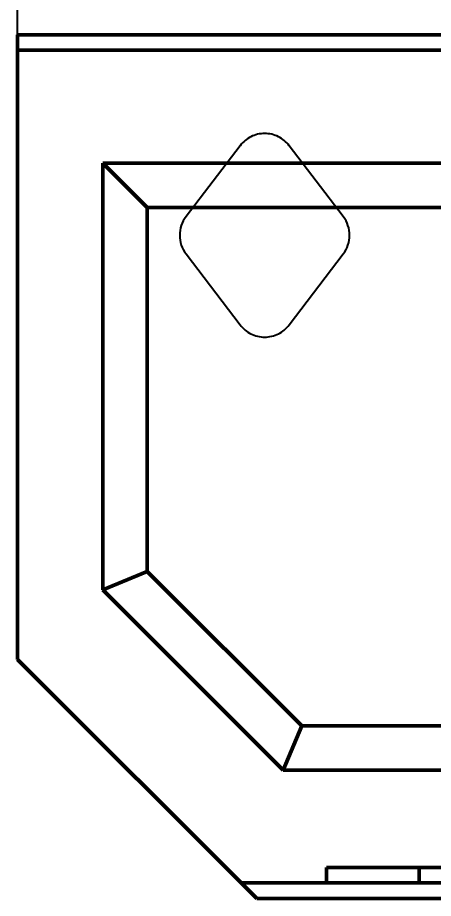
# Model space of a CAD drawing. Header units: millimetres. Extents: x -27 to 31.5, y -2.8 to 12.3.
# Drawn here: x -27 to -24.31, y -2.8 to 2.91 of the extents above; entities that cross this region are included whole.
import ezdxf

# ---------------------------------------------------------------- set-up
doc = ezdxf.new("R2010")
doc.units = ezdxf.units.MM
doc.linetypes.add('Dashed', pattern=[2, 1, -1])
for name, color, linetype, lineweight in [('AM_0', 7, 'Continuous', 50), ('AM_5', 3, 'Continuous', 25), ('AM_9', 6, 'Dashed', 25)]:
    doc.layers.add(name, color=color, linetype=linetype, lineweight=lineweight)
doc.dimstyles.new('ISO-25', dxfattribs={"dimtxt": 2.5, "dimasz": 2.5, "dimexe": 1.25, "dimexo": 0.625, "dimtad": 1, "dimtxsty": 'Standard', "dimcen": 2.5, "dimadec": 0, "dimazin": 0, "dimtfac": 1, "dimtmove": 0, "dimatfit": 3, "dimfxl": 1, "dimarcsym": 0})

# ---------------------------------------------------------------- blocks, each defined once
blk = doc.blocks.new('2_ERF8_060_05_0_DVTR_0_in_ERF8_060_05_0_L_DV_TR_4')
at = {"layer": 'AM_0'}
for p, q in [((-27, 2.8), (-27, -1.25)), ((27, 2.8), (-27, 2.8)), ((27, 2.7), (-27, 2.7)), ((-26.4487, 1.9687), (-23.83, 1.9687)), ((-26.4487, 1.9687), (-26.16, 1.68)), ((-26.4487, -0.7996), (-26.4487, 1.9687)), ((-23.83, 1.68), (-26.16, 1.68)), ((-26.16, 1.68), (-26.16, -0.68)), ((-26.4487, -0.7996), (-26.16, -0.68)), ((-26.16, -0.68), (-25.16, -1.68)), ((-25.2796, -1.9687), (-26.4487, -0.7996)), ((-27, -1.25), (-25.45, -2.8)), ((-25.2796, -1.9687), (-25.16, -1.68)), ((-25.16, -1.68), (-23.83, -1.68)), ((-23.83, -1.9687), (-25.2796, -1.9687)), ((-25, -2.6), (-25, -2.7)), ((-23.8, -2.6), (-25, -2.6)), ((-24.4, -2.6), (-24.4, -2.7)), ((-25.55, -2.7), (27, -2.7)), ((-25.45, -2.8), (27, -2.8))]:
    blk.add_line(p, q, dxfattribs=at)
at = {"layer": 'AM_9'}
for p, q in [((-25.5592, 2.0811), (-25.9092, 1.6211)), ((-24.8908, 1.6211), (-25.2408, 2.0811)), ((-25.9092, 1.3789), (-25.5592, 0.9189)), ((-25.2408, 0.9189), (-24.8908, 1.3789))]:
    blk.add_line(p, q, dxfattribs=at)
for centre, start, end in [((-25.4, 1.96), 37.2664, 142.7336), ((-25.75, 1.5), 142.7336, 217.2664), ((-25.05, 1.5), 322.7336, 37.2664), ((-25.4, 1.04), 217.2664, 322.7336)]:
    blk.add_arc(centre, 0.2, start, end, dxfattribs=at)
blk = doc.blocks.new('*D3')
at = {"layer": 'AM_5', "color": 0, "lineweight": -2}
for p, q in [((-27, 0), (-27, 5.8)), ((-26, 5.8), (26, 5.8)), ((27, 0), (27, 5.8))]:
    blk.add_line(p, q, dxfattribs=at)
at = {"layer": 'AM_5', "color": 0}
for points in [[(-26, 5.9667), (-26, 5.6333), (-27, 5.8)], [(26, 5.6333), (26, 5.9667), (27, 5.8)]]:
    blk.add_solid(points, dxfattribs=at)
at = {"layer": 'Defpoints', "color": 0}
for p in [(27, 5.3), (-27, 0), (27, 0)]:
    blk.add_point(p, dxfattribs=at)
at = {"layer": 'AM_5', "color": 0, "insert": (0, 6.8619), "char_height": 1, "attachment_point": 5}
blk.add_mtext('54 [2.126]', dxfattribs=at)

msp = doc.modelspace()

# ---------------------------------------------------------------- block references
msp.add_blockref('2_ERF8_060_05_0_DVTR_0_in_ERF8_060_05_0_L_DV_TR_4', (0, 0))

# ---------------------------------------------------------------- dimensions: what is measured, and where the dimension line sits
at = {"layer": 'AM_5'}
dim = msp.add_linear_dim(base=(27, 5.8), p1=(-27, 0), p2=(27, 0), text='54 [2.126]', dimstyle='ISO-25', override={"dimtxt": 1, "dimasz": 1, "dimexe": 0, "dimexo": 0, "dimgap": 0.3}, dxfattribs=at)
dim.commit()
dim.dimension.update_dxf_attribs({"geometry": '*D3', "text_midpoint": (0, 5.8), "dimtype": 160})

doc.saveas('drawing.dxf')
